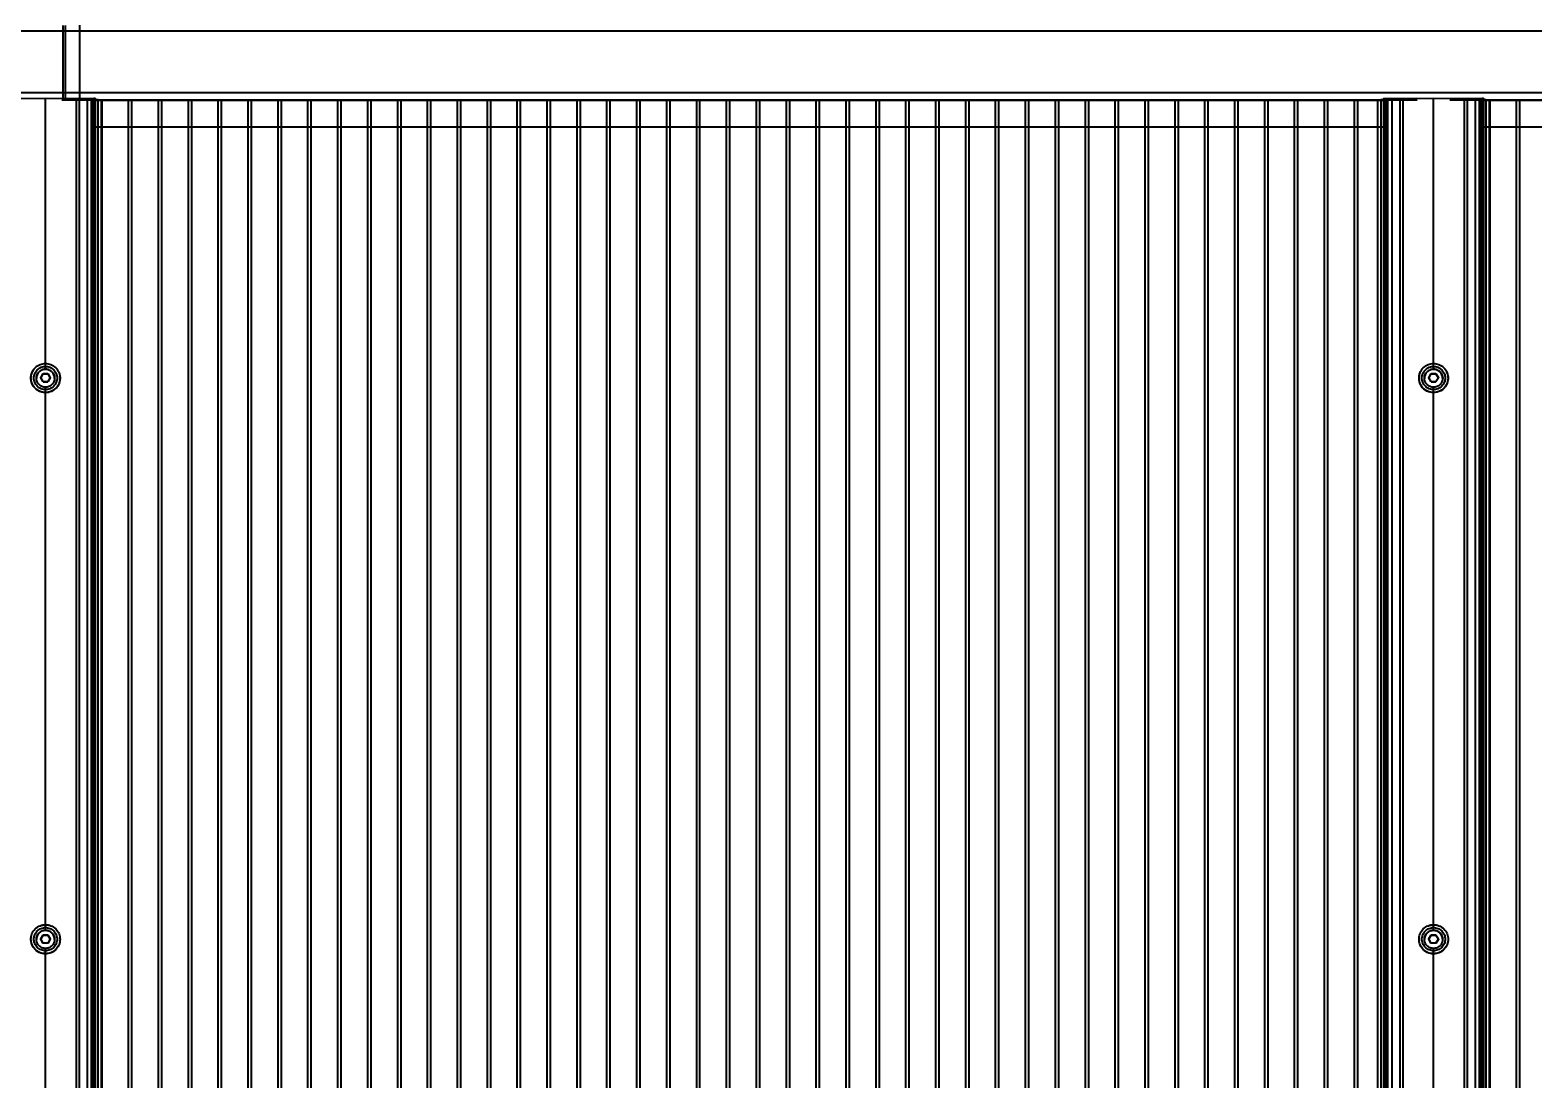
# Model space of a CAD drawing. Header units: millimetres. Extents: x 4625 to 14334, y 16216 to 31562.
# Drawn here: x 11003 to 11908, y 28118 to 28749 of the extents above; entities that cross this region are included whole.
import ezdxf

# ---------------------------------------------------------------- set-up
doc = ezdxf.new("R2010")
doc.units = ezdxf.units.MM
doc.header["$LTSCALE"] = 3
doc.layers.add('Default', color=7, linetype='Continuous')
doc.styles.get("Standard").update_dxf_attribs({"font": 'arial.ttf'})
doc.dimstyles.new('MATEUSZ', dxfattribs={"dimtxt": 35, "dimasz": 16, "dimexe": 0.18, "dimexo": 0.0625, "dimgap": 0.09, "dimtad": 0, "dimdec": 0, "dimdsep": 46, "dimtxsty": 'Standard', "dimblk": 'DOT', "dimcen": 0.09, "dimse1": 1, "dimse2": 1, "dimadec": 0, "dimazin": 0, "dimtfac": 1, "dimtdec": 0, "dimtofl": 0, "dimtmove": 0, "dimatfit": 3, "dimfxl": 1, "dimtolj": 1, "dimtzin": 0, "dimlwd": 9, "dimlwe": 9, "dimarcsym": 0})

# ---------------------------------------------------------------- blocks, each defined once
blk = doc.blocks.new('_Dot')
at = {"color": 0, "linetype": 'ByBlock', "lineweight": -2}
blk.add_line((-0.5, 0), (-1, 0), dxfattribs=at)
at = {"color": 0, "linetype": 'ByBlock', "const_width": 0.5}
blk.add_lwpolyline([(-0.25, 0, 1), (0.25, 0, 1)], format="xyb", close=True, dxfattribs=at)
blk = doc.blocks.new('*D31')
at = {"color": 0, "lineweight": 9, "transparency": 16777216}
for p, q in [((5803.89, 26303.39), (9576.19, 26303.39)), ((13713.73, 26303.39), (9941.43, 26303.39))]:
    blk.add_line(p, q, dxfattribs=at)
at = {"layer": 'Defpoints', "color": 0, "transparency": 16777216}
for p in [(5787.89, 28729.99), (13729.73, 28729.99), (13729.73, 26303.39)]:
    blk.add_point(p, dxfattribs=at)
at = {"color": 0, "lineweight": 9, "transparency": 16777216, "xscale": 16, "yscale": 16, "zscale": 16, "rotation": 180}
blk.add_blockref('_Dot', (5787.89, 26303.39), dxfattribs=at)
at = {"color": 0, "lineweight": 9, "transparency": 16777216, "xscale": 16, "yscale": 16, "zscale": 16}
blk.add_blockref('_Dot', (13729.73, 26303.39), dxfattribs=at)
at = {"color": 0, "transparency": 16777216, "insert": (9758.81, 26303.39), "char_height": 123, "attachment_point": 5}
blk.add_mtext('\\A1;7942', dxfattribs=at)

msp = doc.modelspace()

# ---------------------------------------------------------------- linework, layer by layer
at = {"layer": 'Default'}
for p, q in [((13557.31, 28748.39), (7557.31, 28748.39)), ((11023.14, 28708.07), (11023.14, 28751.92)), ((11024.41, 28751.92), (11024.41, 28708.07)), ((11032.87, 28751.99), (11032.87, 28708)), ((5960.31, 28711.59), (11960.31, 28711.59)), ((11012.47, 28545), (11012.47, 28708.1)), ((11838.31, 28706.95), (11022.31, 28706.95)), ((11030.97, 28707.82), (11030.97, 28707.47)), ((11030.97, 28707.82), (11030.97, 26888.26)), ((11032.72, 28707.54), (11032.72, 28707.82)), ((11032.72, 28707.82), (11032.72, 26888.27)), ((11034.97, 28707.54), (11037.47, 28707.64)), ((11037.47, 28707.64), (11037.47, 26888.09)), ((11037.47, 28707.64), (11039.97, 28707.54)), ((11039.97, 28707.54), (11039.97, 26887.98)), ((11818.95, 28706.79), (11040.5, 28706.79)), ((11040.72, 28707.74), (11040.72, 28707.54)), ((11040.72, 28707.74), (11040.72, 26888.19)), ((11040.72, 28707.54), (11040.72, 26887.98)), ((11041.67, 28707.9), (11041.67, 26888.34)), ((11042.36, 28707.54), (11042.36, 26887.98)), ((11042.36, 28707.54), (11043.97, 28707.4)), ((11042.47, 28707.47), (11042.47, 28707.83)), ((11042.47, 28707.83), (11042.47, 26888.27)), ((11043.97, 28707.4), (11043.97, 26887.84)), ((11043.97, 28707.4), (11045.97, 28706.95)), ((11045.97, 28706.95), (11045.97, 26887.39)), ((11046.31, 28706.81), (11046.31, 26887.25)), ((11062.31, 28706.81), (11062.31, 26887.25)), ((11064.31, 28706.81), (11064.31, 26887.25)), ((11080.31, 28706.81), (11080.31, 26887.25)), ((11082.31, 28706.81), (11082.31, 26887.25)), ((11098.31, 28706.81), (11098.31, 26887.25)), ((11100.31, 28706.81), (11100.31, 26887.25)), ((11116.31, 28706.81), (11116.31, 26887.25)), ((11118.31, 28706.81), (11118.31, 26887.25)), ((11134.31, 28706.81), (11134.31, 26887.25)), ((11136.31, 28706.81), (11136.31, 26887.25)), ((11152.31, 28706.81), (11152.31, 26887.25)), ((11154.31, 28706.81), (11154.31, 26887.25)), ((11170.31, 28706.81), (11170.31, 26887.25)), ((11172.31, 28706.81), (11172.31, 26887.25)), ((11188.31, 28706.81), (11188.31, 26887.25)), ((11190.31, 28706.81), (11190.31, 26887.25)), ((11206.31, 28706.81), (11206.31, 26887.25)), ((11208.31, 28706.81), (11208.31, 26887.25)), ((11224.31, 28706.81), (11224.31, 26887.25)), ((11226.31, 28706.81), (11226.31, 26887.25)), ((11242.31, 28706.81), (11242.31, 26887.25)), ((11244.31, 28706.81), (11244.31, 26887.25)), ((11260.31, 28706.81), (11260.31, 26887.25)), ((11262.31, 28706.81), (11262.31, 26887.25)), ((11278.31, 28706.81), (11278.31, 26887.25)), ((11280.31, 28706.81), (11280.31, 26887.25)), ((11296.31, 28706.81), (11296.31, 26887.25)), ((11298.31, 28706.81), (11298.31, 26887.25)), ((11314.31, 28706.81), (11314.31, 26887.25)), ((11316.31, 28706.81), (11316.31, 26887.25)), ((11332.31, 28706.81), (11332.31, 26887.25)), ((11334.31, 28706.81), (11334.31, 26887.25)), ((11350.31, 28706.81), (11350.31, 26887.25)), ((11352.31, 28706.81), (11352.31, 26887.25)), ((11368.31, 28706.81), (11368.31, 26887.25)), ((11370.31, 28706.81), (11370.31, 26887.25)), ((11386.31, 28706.81), (11386.31, 26887.25)), ((11388.31, 28706.81), (11388.31, 26887.25)), ((11404.31, 28706.81), (11404.31, 26887.25)), ((11406.31, 28706.81), (11406.31, 26887.25)), ((11422.31, 28706.81), (11422.31, 26887.25)), ((11424.31, 28706.81), (11424.31, 26887.25)), ((11440.31, 28706.81), (11440.31, 26887.25)), ((11442.31, 28706.81), (11442.31, 26887.25)), ((11458.31, 28706.81), (11458.31, 26887.25)), ((11460.31, 28706.81), (11460.31, 26887.25)), ((11476.31, 28706.81), (11476.31, 26887.25)), ((11478.31, 28706.81), (11478.31, 26887.25)), ((11494.31, 28706.81), (11494.31, 26887.25)), ((11496.31, 28706.81), (11496.31, 26887.25)), ((11512.31, 28706.81), (11512.31, 26887.25)), ((11514.31, 28706.81), (11514.31, 26887.25)), ((11530.31, 28706.81), (11530.31, 26887.25)), ((11532.31, 28706.81), (11532.31, 26887.25)), ((11548.31, 28706.81), (11548.31, 26887.25)), ((11550.31, 28706.81), (11550.31, 26887.25)), ((11566.31, 28706.81), (11566.31, 26887.25)), ((11568.31, 28706.81), (11568.31, 26887.25)), ((11584.31, 28706.81), (11584.31, 26887.25)), ((11586.31, 28706.81), (11586.31, 26887.25)), ((11602.31, 28706.81), (11602.31, 26887.25)), ((11604.31, 28706.81), (11604.31, 26887.25)), ((11620.31, 28706.81), (11620.31, 26887.25)), ((11622.31, 28706.81), (11622.31, 26887.25)), ((11638.31, 28706.81), (11638.31, 26887.25)), ((11640.31, 28706.81), (11640.31, 26887.25)), ((11656.31, 28706.81), (11656.31, 26887.25)), ((11658.31, 28706.81), (11658.31, 26887.25)), ((11674.31, 28706.81), (11674.31, 26887.25)), ((11676.31, 28706.81), (11676.31, 26887.25)), ((11692.31, 28706.81), (11692.31, 26887.25)), ((11694.31, 28706.81), (11694.31, 26887.25)), ((11710.31, 28706.81), (11710.31, 26887.25)), ((11712.31, 28706.81), (11712.31, 26887.25)), ((11728.31, 28706.81), (11728.31, 26887.25)), ((11730.31, 28706.81), (11730.31, 26887.25)), ((11746.31, 28706.81), (11746.31, 26887.25)), ((11748.31, 28706.81), (11748.31, 26887.25)), ((11764.31, 28706.81), (11764.31, 26887.25)), ((11766.31, 28706.81), (11766.31, 26887.25)), ((11782.31, 28706.81), (11782.31, 26887.25)), ((11784.31, 28706.81), (11784.31, 26887.25)), ((11800.31, 28706.81), (11800.31, 26887.25)), ((11802.31, 28706.81), (11802.31, 26887.25)), ((11814.64, 28706.95), (11816.64, 28707.4)), ((11814.64, 26887.39), (11814.64, 28706.95)), ((11816.64, 28707.4), (11818.26, 28707.54)), ((11816.64, 26887.84), (11816.64, 28707.4)), ((11818.14, 28707.47), (11818.14, 28707.83)), ((11818.14, 28707.83), (11818.14, 26888.27)), ((11818.26, 26887.98), (11818.26, 28707.54)), ((11818.95, 28707.9), (11818.95, 26888.34)), ((11819.89, 28707.74), (11819.89, 26888.19)), ((11819.89, 28707.74), (11819.89, 28707.54)), ((11819.89, 28707.54), (11819.89, 26887.98)), ((11820.64, 28707.54), (11823.14, 28707.64)), ((11820.64, 26887.98), (11820.64, 28707.54)), ((11823.14, 28707.64), (11825.64, 28707.54)), ((11823.14, 26888.09), (11823.14, 28707.64)), ((11827.89, 28707.54), (11827.89, 28707.82)), ((11827.89, 28707.82), (11827.89, 26888.27)), ((11829.64, 28707.82), (11829.64, 28707.47)), ((11829.64, 28707.82), (11829.64, 26888.26)), ((11848.14, 28545), (11848.14, 28708.1)), ((12673.97, 28706.95), (11857.97, 28706.95)), ((11866.64, 28707.82), (11866.64, 28707.47)), ((11866.64, 28707.82), (11866.64, 26888.26)), ((11868.39, 28707.54), (11868.39, 28707.82)), ((11868.39, 28707.82), (11868.39, 26888.27)), ((11870.64, 28707.54), (11873.14, 28707.64)), ((11873.14, 28707.64), (11875.64, 28707.54)), ((11873.14, 28707.64), (11873.14, 26888.09)), ((11875.64, 28707.54), (11875.64, 26887.98)), ((11875.89, 28707.51), (11875.89, 26887.95)), ((11960.31, 28706.79), (11876.25, 28706.79)), ((11876.39, 28707.74), (11876.39, 28707.54)), ((11876.39, 28707.74), (11876.39, 26888.19)), ((11876.39, 28707.54), (11876.39, 26887.98)), ((11877.33, 28707.9), (11877.33, 26888.34)), ((11878.03, 28707.54), (11878.03, 26887.98)), ((11878.03, 28707.54), (11879.64, 28707.4)), ((11878.14, 28707.47), (11878.14, 28707.83)), ((11878.14, 28707.83), (11878.14, 26888.27)), ((11879.64, 28707.4), (11879.64, 26887.84)), ((11879.64, 28707.4), (11881.64, 28706.95)), ((11881.64, 28706.95), (11881.64, 26887.39)), ((11881.97, 28706.81), (11881.97, 26887.25)), ((11897.97, 28706.81), (11897.97, 26887.25)), ((11899.97, 28706.81), (11899.97, 26887.25)), ((11818.95, 28690.64), (11041.67, 28690.64)), ((11960.31, 28690.64), (11877.33, 28690.64)), ((11009.59, 28539.59), (11011.03, 28542.09)), ((11011.03, 28542.09), (11013.92, 28542.09)), ((11013.92, 28542.09), (11015.36, 28539.59)), ((11845.25, 28539.59), (11846.7, 28542.09)), ((11846.7, 28542.09), (11849.58, 28542.09)), ((11849.58, 28542.09), (11851.03, 28539.59)), ((11013.92, 28537.1), (11011.03, 28537.1)), ((11012.47, 28207.07), (11012.47, 28534.02)), ((11849.58, 28537.1), (11846.7, 28537.1)), ((11848.14, 28207.07), (11848.14, 28534.02)), ((11009.59, 28201.67), (11011.03, 28204.16)), ((11011.03, 28204.16), (11013.92, 28204.16)), ((11013.92, 28204.16), (11015.36, 28201.67)), ((11845.25, 28201.67), (11846.7, 28204.16)), ((11846.7, 28204.16), (11849.58, 28204.16)), ((11849.58, 28204.16), (11851.03, 28201.67)), ((11011.03, 28199.17), (11009.59, 28201.67)), ((11012.47, 27869.15), (11012.47, 28196.1)), ((11015.36, 28201.67), (11013.92, 28199.17)), ((11846.7, 28199.17), (11845.25, 28201.67)), ((11848.14, 27869.15), (11848.14, 28196.1)), ((11851.03, 28201.67), (11849.58, 28199.17))]:
    msp.add_line(p, q, dxfattribs=at)
for points in [[(10983.28, 28707.9, 0), (11012.47, 28708.1, 0)], [(11012.47, 28708.1, 0), (11041.67, 28707.9, 0)], [(11042.47, 28707.83, 0), (11042.47, 28707.83, 0), (11042.47, 28707.83, 0), (11042.47, 28707.83, 0), (11042.47, 28707.83, 0), (11042.47, 28707.84, 0), (11042.47, 28707.84, 0), (11042.47, 28707.84, 0), (11042.47, 28707.84, 0), (11042.46, 28707.84, 0), (11042.46, 28707.84, 0), (11042.44, 28707.85, 0), (11042.38, 28707.86, 0), (11041.67, 28707.9, 0)], [(11818.14, 28707.83, 0), (11818.14, 28707.83, 0), (11818.14, 28707.83, 0), (11818.14, 28707.83, 0), (11818.14, 28707.83, 0), (11818.14, 28707.84, 0), (11818.14, 28707.84, 0), (11818.14, 28707.84, 0), (11818.15, 28707.84, 0), (11818.15, 28707.84, 0), (11818.16, 28707.84, 0), (11818.18, 28707.85, 0), (11818.24, 28707.86, 0), (11818.95, 28707.9, 0)], [(11818.95, 28707.9, 0), (11848.14, 28708.1, 0)], [(11848.14, 28708.1, 0), (11877.33, 28707.9, 0)], [(11878.14, 28707.83, 0), (11878.14, 28707.83, 0), (11878.14, 28707.83, 0), (11878.14, 28707.83, 0), (11878.14, 28707.83, 0), (11878.14, 28707.84, 0), (11878.14, 28707.84, 0), (11878.14, 28707.84, 0), (11878.14, 28707.84, 0), (11878.13, 28707.84, 0), (11878.12, 28707.84, 0), (11878.1, 28707.85, 0), (11878.04, 28707.86, 0), (11877.33, 28707.9, 0)], [(11012.47, 28530.78, 0), (11011.37, 28530.85, 0), (11010.24, 28531.07, 0), (11009.1, 28531.46, 0), (11008, 28532.01, 0), (11006.97, 28532.72, 0), (11006.05, 28533.58, 0), (11005.26, 28534.56, 0), (11004.63, 28535.63, 0), (11004.17, 28536.75, 0), (11003.88, 28537.89, 0), (11003.74, 28539.01, 0), (11003.74, 28540.1, 0), (11003.89, 28541.22, 0), (11004.2, 28542.35, 0), (11004.68, 28543.47, 0), (11005.32, 28544.54, 0)], [(11006.97, 28539.5, 0), (11007, 28540.03, 0), (11007.08, 28540.56, 0), (11007.21, 28541.09, 0), (11007.39, 28541.6, 0), (11007.63, 28542.1, 0), (11007.91, 28542.57, 0), (11008.23, 28543, 0), (11008.58, 28543.39, 0), (11008.97, 28543.74, 0), (11009.41, 28544.06, 0), (11009.87, 28544.34, 0), (11010.37, 28544.58, 0), (11010.89, 28544.76, 0), (11011.42, 28544.89, 0), (11011.95, 28544.97, 0), (11012.47, 28545, 0)], [(11017.97, 28539.36, 0), (11017.95, 28539.89, 0), (11017.87, 28540.42, 0), (11017.74, 28540.95, 0), (11017.56, 28541.46, 0), (11017.32, 28541.96, 0), (11017.04, 28542.43, 0), (11016.72, 28542.86, 0), (11016.36, 28543.25, 0), (11015.97, 28543.6, 0), (11015.54, 28543.92, 0), (11015.07, 28544.2, 0), (11014.58, 28544.44, 0), (11014.06, 28544.62, 0), (11013.53, 28544.75, 0), (11013, 28544.83, 0), (11012.47, 28544.86, 0), (11011.95, 28544.83, 0), (11011.42, 28544.75, 0), (11010.89, 28544.62, 0), (11010.37, 28544.44, 0), (11009.87, 28544.2, 0), (11009.41, 28543.92, 0), (11008.97, 28543.6, 0), (11008.58, 28543.25, 0), (11008.23, 28542.86, 0), (11007.91, 28542.43, 0), (11007.63, 28541.96, 0), (11007.39, 28541.46, 0), (11007.21, 28540.95, 0), (11007.08, 28540.42, 0), (11007, 28539.89, 0), (11006.97, 28539.36, 0)], [(11012.47, 28534.02, 0), (11011.95, 28534.05, 0), (11011.42, 28534.13, 0), (11010.89, 28534.26, 0), (11010.37, 28534.44, 0), (11009.87, 28534.67, 0), (11009.41, 28534.96, 0), (11008.97, 28535.28, 0), (11008.58, 28535.63, 0), (11008.23, 28536.01, 0), (11007.91, 28536.44, 0), (11007.63, 28536.91, 0), (11007.39, 28537.4, 0), (11007.21, 28537.92, 0), (11007.08, 28538.45, 0), (11007, 28538.98, 0), (11006.97, 28539.5, 0)], [(11009.59, 28539.77, 0), (11011.03, 28542.27, 0)], [(11011.03, 28537.28, 0), (11009.59, 28539.77, 0)], [(11011.03, 28542.27, 0), (11013.92, 28542.27, 0)], [(11013.92, 28537.28, 0), (11011.03, 28537.28, 0)], [(11012.47, 28545, 0), (11013, 28544.97, 0), (11013.53, 28544.89, 0), (11014.06, 28544.76, 0), (11014.58, 28544.58, 0), (11015.07, 28544.34, 0), (11015.54, 28544.06, 0), (11015.97, 28543.74, 0), (11016.36, 28543.39, 0), (11016.72, 28543, 0), (11017.04, 28542.57, 0), (11017.32, 28542.1, 0), (11017.56, 28541.6, 0), (11017.74, 28541.09, 0), (11017.87, 28540.56, 0), (11017.95, 28540.03, 0), (11017.97, 28539.5, 0)], [(11021.1, 28540.95, 0), (11021.21, 28540.06, 0), (11021.22, 28539.19, 0), (11021.14, 28538.31, 0), (11020.97, 28537.4, 0), (11020.69, 28536.5, 0), (11020.3, 28535.61, 0), (11019.81, 28534.75, 0), (11019.21, 28533.94, 0), (11018.53, 28533.21, 0), (11017.76, 28532.56, 0), (11016.93, 28532, 0), (11016.06, 28531.55, 0), (11015.16, 28531.2, 0), (11014.25, 28530.96, 0), (11013.35, 28530.83, 0), (11012.47, 28530.78, 0)], [(11017.97, 28539.5, 0), (11017.95, 28538.98, 0), (11017.87, 28538.45, 0), (11017.74, 28537.92, 0), (11017.56, 28537.4, 0), (11017.32, 28536.91, 0), (11017.04, 28536.44, 0), (11016.72, 28536.01, 0), (11016.36, 28535.63, 0), (11015.97, 28535.28, 0), (11015.54, 28534.96, 0), (11015.07, 28534.67, 0), (11014.58, 28534.44, 0), (11014.06, 28534.26, 0), (11013.53, 28534.13, 0), (11013, 28534.05, 0), (11012.47, 28534.02, 0)], [(11013.92, 28542.27, 0), (11015.36, 28539.77, 0)], [(11015.36, 28539.77, 0), (11013.92, 28537.28, 0)], [(11848.14, 28530.78, 0), (11847.17, 28530.84, 0), (11846.17, 28531.01, 0), (11845.16, 28531.3, 0), (11844.17, 28531.73, 0), (11843.22, 28532.29, 0), (11842.34, 28532.97, 0), (11841.56, 28533.76, 0), (11840.88, 28534.64, 0), (11840.32, 28535.59, 0), (11839.9, 28536.58, 0), (11839.61, 28537.58, 0), (11839.44, 28538.58, 0), (11839.39, 28539.55, 0), (11839.45, 28540.52, 0), (11839.63, 28541.52, 0), (11839.93, 28542.52, 0)], [(11842.64, 28539.5, 0), (11842.67, 28540.03, 0), (11842.74, 28540.56, 0), (11842.88, 28541.09, 0), (11843.06, 28541.6, 0), (11843.3, 28542.1, 0), (11843.58, 28542.57, 0), (11843.9, 28543, 0), (11844.25, 28543.39, 0), (11844.64, 28543.74, 0), (11845.07, 28544.06, 0), (11845.54, 28544.34, 0), (11846.04, 28544.58, 0), (11846.55, 28544.76, 0), (11847.08, 28544.89, 0), (11847.62, 28544.97, 0), (11848.14, 28545, 0)], [(11853.64, 28539.36, 0), (11853.61, 28539.89, 0), (11853.54, 28540.42, 0), (11853.41, 28540.95, 0), (11853.22, 28541.46, 0), (11852.99, 28541.96, 0), (11852.7, 28542.43, 0), (11852.38, 28542.86, 0), (11852.03, 28543.25, 0), (11851.64, 28543.6, 0), (11851.21, 28543.92, 0), (11850.74, 28544.2, 0), (11850.25, 28544.44, 0), (11849.73, 28544.62, 0), (11849.2, 28544.75, 0), (11848.67, 28544.83, 0), (11848.14, 28544.86, 0), (11847.62, 28544.83, 0), (11847.08, 28544.75, 0), (11846.55, 28544.62, 0), (11846.04, 28544.44, 0), (11845.54, 28544.2, 0), (11845.07, 28543.92, 0), (11844.64, 28543.6, 0), (11844.25, 28543.25, 0), (11843.9, 28542.86, 0), (11843.58, 28542.43, 0), (11843.3, 28541.96, 0), (11843.06, 28541.46, 0), (11842.88, 28540.95, 0), (11842.74, 28540.42, 0), (11842.67, 28539.89, 0), (11842.64, 28539.36, 0)], [(11848.14, 28534.02, 0), (11847.62, 28534.05, 0), (11847.08, 28534.13, 0), (11846.55, 28534.26, 0), (11846.04, 28534.44, 0), (11845.54, 28534.67, 0), (11845.07, 28534.96, 0), (11844.64, 28535.28, 0), (11844.25, 28535.63, 0), (11843.9, 28536.01, 0), (11843.58, 28536.44, 0), (11843.3, 28536.91, 0), (11843.06, 28537.4, 0), (11842.88, 28537.92, 0), (11842.74, 28538.45, 0), (11842.67, 28538.98, 0), (11842.64, 28539.5, 0)], [(11845.25, 28539.77, 0), (11846.7, 28542.27, 0)], [(11846.7, 28537.28, 0), (11845.25, 28539.77, 0)], [(11846.7, 28542.27, 0), (11849.58, 28542.27, 0)], [(11849.58, 28537.28, 0), (11846.7, 28537.28, 0)], [(11848.14, 28545, 0), (11848.67, 28544.97, 0), (11849.2, 28544.89, 0), (11849.73, 28544.76, 0), (11850.25, 28544.58, 0), (11850.74, 28544.34, 0), (11851.21, 28544.06, 0), (11851.64, 28543.74, 0), (11852.03, 28543.39, 0), (11852.38, 28543, 0), (11852.7, 28542.57, 0), (11852.99, 28542.1, 0), (11853.22, 28541.6, 0), (11853.41, 28541.09, 0), (11853.54, 28540.56, 0), (11853.61, 28540.03, 0), (11853.64, 28539.5, 0)], [(11855.76, 28543.8, 0), (11856.27, 28542.74, 0), (11856.62, 28541.66, 0), (11856.82, 28540.58, 0), (11856.89, 28539.53, 0), (11856.83, 28538.47, 0), (11856.63, 28537.39, 0), (11856.28, 28536.31, 0), (11855.78, 28535.25, 0), (11855.13, 28534.25, 0), (11854.33, 28533.34, 0), (11853.43, 28532.55, 0), (11852.43, 28531.9, 0), (11851.37, 28531.4, 0), (11850.28, 28531.05, 0), (11849.2, 28530.84, 0), (11848.14, 28530.78, 0)], [(11853.64, 28539.5, 0), (11853.61, 28538.98, 0), (11853.54, 28538.45, 0), (11853.41, 28537.92, 0), (11853.22, 28537.4, 0), (11852.99, 28536.91, 0), (11852.7, 28536.44, 0), (11852.38, 28536.01, 0), (11852.03, 28535.63, 0), (11851.64, 28535.28, 0), (11851.21, 28534.96, 0), (11850.74, 28534.67, 0), (11850.25, 28534.44, 0), (11849.73, 28534.26, 0), (11849.2, 28534.13, 0), (11848.67, 28534.05, 0), (11848.14, 28534.02, 0)], [(11849.58, 28542.27, 0), (11851.03, 28539.77, 0)], [(11851.03, 28539.77, 0), (11849.58, 28537.28, 0)], [(11012.47, 28192.86, 0), (11011.54, 28192.91, 0), (11010.58, 28193.06, 0), (11009.61, 28193.34, 0), (11008.66, 28193.73, 0), (11007.74, 28194.24, 0), (11006.88, 28194.87, 0), (11006.1, 28195.61, 0), (11005.41, 28196.43, 0), (11004.84, 28197.32, 0), (11004.38, 28198.26, 0), (11004.05, 28199.22, 0), (11003.84, 28200.18, 0), (11003.74, 28201.13, 0), (11003.74, 28202.06, 0), (11003.84, 28203, 0), (11004.06, 28203.97, 0)], [(11006.97, 28201.58, 0), (11007, 28202.1, 0), (11007.08, 28202.63, 0), (11007.21, 28203.16, 0), (11007.39, 28203.68, 0), (11007.63, 28204.17, 0), (11007.91, 28204.64, 0), (11008.23, 28205.07, 0), (11008.58, 28205.46, 0), (11008.97, 28205.81, 0), (11009.41, 28206.13, 0), (11009.87, 28206.42, 0), (11010.37, 28206.65, 0), (11010.89, 28206.84, 0), (11011.42, 28206.97, 0), (11011.95, 28207.05, 0), (11012.47, 28207.07, 0)], [(11017.97, 28201.44, 0), (11017.95, 28201.96, 0), (11017.87, 28202.49, 0), (11017.74, 28203.02, 0), (11017.56, 28203.54, 0), (11017.32, 28204.03, 0), (11017.04, 28204.5, 0), (11016.72, 28204.93, 0), (11016.36, 28205.32, 0), (11015.97, 28205.67, 0), (11015.54, 28206, 0), (11015.07, 28206.28, 0), (11014.58, 28206.51, 0), (11014.06, 28206.7, 0), (11013.53, 28206.83, 0), (11013, 28206.91, 0), (11012.47, 28206.93, 0), (11011.95, 28206.91, 0), (11011.42, 28206.83, 0), (11010.89, 28206.7, 0), (11010.37, 28206.51, 0), (11009.87, 28206.28, 0), (11009.41, 28206, 0), (11008.97, 28205.67, 0), (11008.58, 28205.32, 0), (11008.23, 28204.93, 0), (11007.91, 28204.5, 0), (11007.63, 28204.03, 0), (11007.39, 28203.54, 0), (11007.21, 28203.02, 0), (11007.08, 28202.49, 0), (11007, 28201.96, 0), (11006.97, 28201.44, 0)], [(11009.42, 28209.76, 0), (11010.25, 28210.03, 0), (11011.09, 28210.2, 0), (11011.91, 28210.3, 0), (11012.71, 28210.31, 0), (11013.53, 28210.25, 0), (11014.36, 28210.11, 0), (11015.19, 28209.88, 0), (11016.02, 28209.56, 0)], [(11009.59, 28201.85, 0), (11011.03, 28204.34, 0)], [(11011.03, 28204.34, 0), (11013.92, 28204.34, 0)], [(11012.47, 28207.07, 0), (11013, 28207.05, 0), (11013.53, 28206.97, 0), (11014.06, 28206.84, 0), (11014.58, 28206.65, 0), (11015.07, 28206.42, 0), (11015.54, 28206.13, 0), (11015.97, 28205.81, 0), (11016.36, 28205.46, 0), (11016.72, 28205.07, 0), (11017.04, 28204.64, 0), (11017.32, 28204.17, 0), (11017.56, 28203.68, 0), (11017.74, 28203.16, 0), (11017.87, 28202.63, 0), (11017.95, 28202.1, 0), (11017.97, 28201.58, 0)], [(11013.92, 28204.34, 0), (11015.36, 28201.85, 0)], [(11848.14, 28192.86, 0), (11847.2, 28192.91, 0), (11846.24, 28193.06, 0), (11845.27, 28193.34, 0), (11844.32, 28193.73, 0), (11843.4, 28194.25, 0), (11842.54, 28194.88, 0), (11841.75, 28195.62, 0), (11841.07, 28196.44, 0), (11840.5, 28197.33, 0), (11840.04, 28198.27, 0), (11839.71, 28199.24, 0), (11839.5, 28200.2, 0), (11839.4, 28201.15, 0), (11839.4, 28202.08, 0), (11839.51, 28203.03, 0), (11839.73, 28203.99, 0)], [(11842.64, 28201.58, 0), (11842.67, 28202.1, 0), (11842.74, 28202.63, 0), (11842.88, 28203.16, 0), (11843.06, 28203.68, 0), (11843.3, 28204.17, 0), (11843.58, 28204.64, 0), (11843.9, 28205.07, 0), (11844.25, 28205.46, 0), (11844.64, 28205.81, 0), (11845.07, 28206.13, 0), (11845.54, 28206.42, 0), (11846.04, 28206.65, 0), (11846.55, 28206.84, 0), (11847.08, 28206.97, 0), (11847.62, 28207.05, 0), (11848.14, 28207.07, 0)], [(11853.64, 28201.44, 0), (11853.61, 28201.96, 0), (11853.54, 28202.49, 0), (11853.41, 28203.02, 0), (11853.22, 28203.54, 0), (11852.99, 28204.03, 0), (11852.7, 28204.5, 0), (11852.38, 28204.93, 0), (11852.03, 28205.32, 0), (11851.64, 28205.67, 0), (11851.21, 28206, 0), (11850.74, 28206.28, 0), (11850.25, 28206.51, 0), (11849.73, 28206.7, 0), (11849.2, 28206.83, 0), (11848.67, 28206.91, 0), (11848.14, 28206.93, 0), (11847.62, 28206.91, 0), (11847.08, 28206.83, 0), (11846.55, 28206.7, 0), (11846.04, 28206.51, 0), (11845.54, 28206.28, 0), (11845.07, 28206, 0), (11844.64, 28205.67, 0), (11844.25, 28205.32, 0), (11843.9, 28204.93, 0), (11843.58, 28204.5, 0), (11843.3, 28204.03, 0), (11843.06, 28203.54, 0), (11842.88, 28203.02, 0), (11842.74, 28202.49, 0), (11842.67, 28201.96, 0), (11842.64, 28201.44, 0)], [(11845.14, 28209.78, 0), (11845.97, 28210.04, 0), (11846.81, 28210.21, 0), (11847.63, 28210.3, 0), (11848.44, 28210.31, 0), (11849.25, 28210.24, 0), (11850.09, 28210.09, 0), (11850.93, 28209.86, 0), (11851.76, 28209.53, 0)], [(11845.25, 28201.85, 0), (11846.7, 28204.34, 0)], [(11846.7, 28204.34, 0), (11849.58, 28204.34, 0)], [(11848.14, 28207.07, 0), (11848.67, 28207.05, 0), (11849.2, 28206.97, 0), (11849.73, 28206.84, 0), (11850.25, 28206.65, 0), (11850.74, 28206.42, 0), (11851.21, 28206.13, 0), (11851.64, 28205.81, 0), (11852.03, 28205.46, 0), (11852.38, 28205.07, 0), (11852.7, 28204.64, 0), (11852.99, 28204.17, 0), (11853.22, 28203.68, 0), (11853.41, 28203.16, 0), (11853.54, 28202.63, 0), (11853.61, 28202.1, 0), (11853.64, 28201.58, 0)], [(11849.58, 28204.34, 0), (11851.03, 28201.85, 0)], [(11012.47, 28196.1, 0), (11011.95, 28196.12, 0), (11011.42, 28196.2, 0), (11010.89, 28196.33, 0), (11010.37, 28196.51, 0), (11009.87, 28196.75, 0), (11009.41, 28197.03, 0), (11008.97, 28197.35, 0), (11008.58, 28197.7, 0), (11008.23, 28198.09, 0), (11007.91, 28198.52, 0), (11007.63, 28198.99, 0), (11007.39, 28199.48, 0), (11007.21, 28200, 0), (11007.08, 28200.52, 0), (11007, 28201.05, 0), (11006.97, 28201.58, 0)], [(11011.03, 28199.35, 0), (11009.59, 28201.85, 0)], [(11013.92, 28199.35, 0), (11011.03, 28199.35, 0)], [(11021.19, 28202.32, 0), (11021.22, 28201.5, 0), (11021.17, 28200.66, 0), (11021.04, 28199.81, 0), (11020.81, 28198.95, 0), (11020.49, 28198.09, 0), (11020.07, 28197.26, 0), (11019.56, 28196.46, 0), (11018.96, 28195.72, 0), (11018.27, 28195.05, 0), (11017.52, 28194.46, 0), (11016.72, 28193.95, 0), (11015.88, 28193.55, 0), (11015.03, 28193.24, 0), (11014.16, 28193.02, 0), (11013.31, 28192.9, 0), (11012.47, 28192.86, 0)], [(11017.97, 28201.58, 0), (11017.95, 28201.05, 0), (11017.87, 28200.52, 0), (11017.74, 28200, 0), (11017.56, 28199.48, 0), (11017.32, 28198.99, 0), (11017.04, 28198.52, 0), (11016.72, 28198.09, 0), (11016.36, 28197.7, 0), (11015.97, 28197.35, 0), (11015.54, 28197.03, 0), (11015.07, 28196.75, 0), (11014.58, 28196.51, 0), (11014.06, 28196.33, 0), (11013.53, 28196.2, 0), (11013, 28196.12, 0), (11012.47, 28196.1, 0)], [(11015.36, 28201.85, 0), (11013.92, 28199.35, 0)], [(11848.14, 28196.1, 0), (11847.62, 28196.12, 0), (11847.08, 28196.2, 0), (11846.55, 28196.33, 0), (11846.04, 28196.51, 0), (11845.54, 28196.75, 0), (11845.07, 28197.03, 0), (11844.64, 28197.35, 0), (11844.25, 28197.7, 0), (11843.9, 28198.09, 0), (11843.58, 28198.52, 0), (11843.3, 28198.99, 0), (11843.06, 28199.48, 0), (11842.88, 28200, 0), (11842.74, 28200.52, 0), (11842.67, 28201.05, 0), (11842.64, 28201.58, 0)], [(11846.7, 28199.35, 0), (11845.25, 28201.85, 0)], [(11849.58, 28199.35, 0), (11846.7, 28199.35, 0)], [(11856.86, 28202.32, 0), (11856.89, 28201.49, 0), (11856.84, 28200.66, 0), (11856.71, 28199.8, 0), (11856.48, 28198.94, 0), (11856.16, 28198.09, 0), (11855.74, 28197.25, 0), (11855.22, 28196.46, 0), (11854.62, 28195.72, 0), (11853.94, 28195.05, 0), (11853.19, 28194.46, 0), (11852.39, 28193.95, 0), (11851.55, 28193.55, 0), (11850.69, 28193.24, 0), (11849.83, 28193.02, 0), (11848.97, 28192.9, 0), (11848.14, 28192.86, 0)], [(11853.64, 28201.58, 0), (11853.61, 28201.05, 0), (11853.54, 28200.52, 0), (11853.41, 28200, 0), (11853.22, 28199.48, 0), (11852.99, 28198.99, 0), (11852.7, 28198.52, 0), (11852.38, 28198.09, 0), (11852.03, 28197.7, 0), (11851.64, 28197.35, 0), (11851.21, 28197.03, 0), (11850.74, 28196.75, 0), (11850.25, 28196.51, 0), (11849.73, 28196.33, 0), (11849.2, 28196.2, 0), (11848.67, 28196.12, 0), (11848.14, 28196.1, 0)], [(11851.03, 28201.85, 0), (11849.58, 28199.35, 0)]]:
    msp.add_polyline3d(points, dxfattribs=at)
for points in [[(11012.47, 28530.86, 0), (11011.69, 28530.9, 0), (11010.88, 28531.01, 0), (11010.07, 28531.2, 0), (11009.25, 28531.48, 0), (11008.46, 28531.84, 0), (11007.69, 28532.29, 0), (11006.96, 28532.82, 0), (11006.29, 28533.42, 0), (11005.68, 28534.09, 0), (11005.15, 28534.82, 0), (11004.7, 28535.58, 0), (11004.34, 28536.38, 0), (11004.06, 28537.19, 0), (11003.87, 28538.01, 0), (11003.76, 28538.81, 0), (11003.72, 28539.59, 0), (11003.76, 28540.38, 0), (11003.87, 28541.18, 0), (11004.06, 28542, 0), (11004.34, 28542.81, 0), (11004.7, 28543.6, 0), (11005.15, 28544.37, 0), (11005.68, 28545.1, 0), (11006.29, 28545.77, 0), (11006.96, 28546.37, 0), (11007.69, 28546.9, 0), (11008.46, 28547.35, 0), (11009.25, 28547.71, 0), (11010.07, 28547.99, 0), (11010.88, 28548.18, 0), (11011.69, 28548.29, 0), (11012.47, 28548.32, 0), (11013.26, 28548.29, 0), (11014.07, 28548.18, 0), (11014.88, 28547.99, 0), (11015.69, 28547.71, 0), (11016.49, 28547.35, 0), (11017.26, 28546.9, 0), (11017.99, 28546.37, 0), (11018.66, 28545.77, 0), (11019.27, 28545.1, 0), (11019.8, 28544.37, 0), (11020.25, 28543.6, 0), (11020.61, 28542.81, 0), (11020.89, 28542, 0), (11021.08, 28541.18, 0), (11021.19, 28540.38, 0), (11021.22, 28539.59, 0), (11021.19, 28538.81, 0), (11021.08, 28538.01, 0), (11020.89, 28537.19, 0), (11020.61, 28536.38, 0), (11020.25, 28535.58, 0), (11019.8, 28534.82, 0), (11019.27, 28534.09, 0), (11018.66, 28533.42, 0), (11017.99, 28532.82, 0), (11017.26, 28532.29, 0), (11016.49, 28531.84, 0), (11015.69, 28531.48, 0), (11014.88, 28531.2, 0), (11014.07, 28531.01, 0), (11013.26, 28530.9, 0)], [(11012.47, 28532.61, 0), (11011.84, 28532.64, 0), (11011.2, 28532.73, 0), (11010.55, 28532.88, 0), (11009.9, 28533.1, 0), (11009.26, 28533.39, 0), (11008.64, 28533.75, 0), (11008.06, 28534.17, 0), (11007.52, 28534.66, 0), (11007.04, 28535.19, 0), (11006.61, 28535.77, 0), (11006.26, 28536.39, 0), (11005.97, 28537.02, 0), (11005.74, 28537.67, 0), (11005.59, 28538.32, 0), (11005.5, 28538.97, 0), (11005.47, 28539.59, 0), (11005.5, 28540.22, 0), (11005.59, 28540.86, 0), (11005.74, 28541.51, 0), (11005.97, 28542.16, 0), (11006.26, 28542.8, 0), (11006.61, 28543.41, 0), (11007.04, 28543.99, 0), (11007.52, 28544.53, 0), (11008.06, 28545.01, 0), (11008.64, 28545.44, 0), (11009.26, 28545.8, 0), (11009.9, 28546.09, 0), (11010.55, 28546.31, 0), (11011.2, 28546.46, 0), (11011.84, 28546.55, 0), (11012.47, 28546.58, 0), (11013.1, 28546.55, 0), (11013.75, 28546.46, 0), (11014.4, 28546.31, 0), (11015.05, 28546.09, 0), (11015.69, 28545.8, 0), (11016.3, 28545.44, 0), (11016.89, 28545.01, 0), (11017.42, 28544.53, 0), (11017.91, 28543.99, 0), (11018.33, 28543.41, 0), (11018.69, 28542.8, 0), (11018.98, 28542.16, 0), (11019.2, 28541.51, 0), (11019.36, 28540.86, 0), (11019.45, 28540.22, 0), (11019.47, 28539.59, 0), (11019.45, 28538.97, 0), (11019.36, 28538.32, 0), (11019.2, 28537.67, 0), (11018.98, 28537.02, 0), (11018.69, 28536.39, 0), (11018.33, 28535.77, 0), (11017.91, 28535.19, 0), (11017.42, 28534.66, 0), (11016.89, 28534.17, 0), (11016.3, 28533.75, 0), (11015.69, 28533.39, 0), (11015.05, 28533.1, 0), (11014.4, 28532.88, 0), (11013.75, 28532.73, 0), (11013.1, 28532.64, 0)], [(11848.14, 28530.86, 0), (11847.35, 28530.9, 0), (11846.55, 28531.01, 0), (11845.73, 28531.2, 0), (11844.92, 28531.48, 0), (11844.12, 28531.84, 0), (11843.35, 28532.29, 0), (11842.63, 28532.82, 0), (11841.95, 28533.42, 0), (11841.35, 28534.09, 0), (11840.82, 28534.82, 0), (11840.37, 28535.58, 0), (11840, 28536.38, 0), (11839.73, 28537.19, 0), (11839.54, 28538.01, 0), (11839.43, 28538.81, 0), (11839.39, 28539.59, 0), (11839.43, 28540.38, 0), (11839.54, 28541.18, 0), (11839.73, 28542, 0), (11840, 28542.81, 0), (11840.37, 28543.6, 0), (11840.82, 28544.37, 0), (11841.35, 28545.1, 0), (11841.95, 28545.77, 0), (11842.63, 28546.37, 0), (11843.35, 28546.9, 0), (11844.12, 28547.35, 0), (11844.92, 28547.71, 0), (11845.73, 28547.99, 0), (11846.55, 28548.18, 0), (11847.35, 28548.29, 0), (11848.14, 28548.32, 0), (11848.93, 28548.29, 0), (11849.73, 28548.18, 0), (11850.55, 28547.99, 0), (11851.36, 28547.71, 0), (11852.16, 28547.35, 0), (11852.93, 28546.9, 0), (11853.66, 28546.37, 0), (11854.33, 28545.77, 0), (11854.93, 28545.1, 0), (11855.46, 28544.37, 0), (11855.91, 28543.6, 0), (11856.28, 28542.81, 0), (11856.55, 28542, 0), (11856.74, 28541.18, 0), (11856.86, 28540.38, 0), (11856.89, 28539.59, 0), (11856.86, 28538.81, 0), (11856.74, 28538.01, 0), (11856.55, 28537.19, 0), (11856.28, 28536.38, 0), (11855.91, 28535.58, 0), (11855.46, 28534.82, 0), (11854.93, 28534.09, 0), (11854.33, 28533.42, 0), (11853.66, 28532.82, 0), (11852.93, 28532.29, 0), (11852.16, 28531.84, 0), (11851.36, 28531.48, 0), (11850.55, 28531.2, 0), (11849.73, 28531.01, 0), (11848.93, 28530.9, 0)], [(11848.14, 28532.61, 0), (11847.51, 28532.64, 0), (11846.87, 28532.73, 0), (11846.21, 28532.88, 0), (11845.56, 28533.1, 0), (11844.93, 28533.39, 0), (11844.31, 28533.75, 0), (11843.73, 28534.17, 0), (11843.19, 28534.66, 0), (11842.71, 28535.19, 0), (11842.28, 28535.77, 0), (11841.92, 28536.39, 0), (11841.63, 28537.02, 0), (11841.41, 28537.67, 0), (11841.26, 28538.32, 0), (11841.17, 28538.97, 0), (11841.14, 28539.59, 0), (11841.17, 28540.22, 0), (11841.26, 28540.86, 0), (11841.41, 28541.51, 0), (11841.63, 28542.16, 0), (11841.92, 28542.8, 0), (11842.28, 28543.41, 0), (11842.71, 28543.99, 0), (11843.19, 28544.53, 0), (11843.73, 28545.01, 0), (11844.31, 28545.44, 0), (11844.93, 28545.8, 0), (11845.56, 28546.09, 0), (11846.21, 28546.31, 0), (11846.87, 28546.46, 0), (11847.51, 28546.55, 0), (11848.14, 28546.58, 0), (11848.77, 28546.55, 0), (11849.41, 28546.46, 0), (11850.07, 28546.31, 0), (11850.72, 28546.09, 0), (11851.36, 28545.8, 0), (11851.97, 28545.44, 0), (11852.55, 28545.01, 0), (11853.09, 28544.53, 0), (11853.58, 28543.99, 0), (11854, 28543.41, 0), (11854.36, 28542.8, 0), (11854.65, 28542.16, 0), (11854.87, 28541.51, 0), (11855.02, 28540.86, 0), (11855.11, 28540.22, 0), (11855.14, 28539.59, 0), (11855.11, 28538.97, 0), (11855.02, 28538.32, 0), (11854.87, 28537.67, 0), (11854.65, 28537.02, 0), (11854.36, 28536.39, 0), (11854, 28535.77, 0), (11853.58, 28535.19, 0), (11853.09, 28534.66, 0), (11852.55, 28534.17, 0), (11851.97, 28533.75, 0), (11851.36, 28533.39, 0), (11850.72, 28533.1, 0), (11850.07, 28532.88, 0), (11849.41, 28532.73, 0), (11848.77, 28532.64, 0)], [(11012.47, 28192.94, 0), (11011.69, 28192.98, 0), (11010.88, 28193.09, 0), (11010.07, 28193.28, 0), (11009.25, 28193.55, 0), (11008.46, 28193.92, 0), (11007.69, 28194.36, 0), (11006.96, 28194.89, 0), (11006.29, 28195.5, 0), (11005.68, 28196.17, 0), (11005.15, 28196.89, 0), (11004.7, 28197.66, 0), (11004.34, 28198.46, 0), (11004.06, 28199.27, 0), (11003.87, 28200.08, 0), (11003.76, 28200.88, 0), (11003.72, 28201.67, 0), (11003.76, 28202.45, 0), (11003.87, 28203.26, 0), (11004.06, 28204.07, 0), (11004.34, 28204.88, 0), (11004.7, 28205.68, 0), (11005.15, 28206.45, 0), (11005.68, 28207.17, 0), (11006.29, 28207.84, 0), (11006.96, 28208.45, 0), (11007.69, 28208.97, 0), (11008.46, 28209.42, 0), (11009.25, 28209.78, 0), (11010.07, 28210.06, 0), (11010.88, 28210.25, 0), (11011.69, 28210.36, 0), (11012.47, 28210.4, 0), (11013.26, 28210.36, 0), (11014.07, 28210.25, 0), (11014.88, 28210.06, 0), (11015.69, 28209.78, 0), (11016.49, 28209.42, 0), (11017.26, 28208.97, 0), (11017.99, 28208.45, 0), (11018.66, 28207.84, 0), (11019.27, 28207.17, 0), (11019.8, 28206.45, 0), (11020.25, 28205.68, 0), (11020.61, 28204.88, 0), (11020.89, 28204.07, 0), (11021.08, 28203.26, 0), (11021.19, 28202.45, 0), (11021.22, 28201.67, 0), (11021.19, 28200.88, 0), (11021.08, 28200.08, 0), (11020.89, 28199.27, 0), (11020.61, 28198.46, 0), (11020.25, 28197.66, 0), (11019.8, 28196.89, 0), (11019.27, 28196.17, 0), (11018.66, 28195.5, 0), (11017.99, 28194.89, 0), (11017.26, 28194.36, 0), (11016.49, 28193.92, 0), (11015.69, 28193.55, 0), (11014.88, 28193.28, 0), (11014.07, 28193.09, 0), (11013.26, 28192.98, 0)], [(11012.47, 28194.69, 0), (11011.84, 28194.71, 0), (11011.2, 28194.8, 0), (11010.55, 28194.96, 0), (11009.9, 28195.18, 0), (11009.26, 28195.47, 0), (11008.64, 28195.82, 0), (11008.06, 28196.25, 0), (11007.52, 28196.73, 0), (11007.04, 28197.27, 0), (11006.61, 28197.85, 0), (11006.26, 28198.46, 0), (11005.97, 28199.1, 0), (11005.74, 28199.75, 0), (11005.59, 28200.4, 0), (11005.5, 28201.04, 0), (11005.47, 28201.67, 0), (11005.5, 28202.3, 0), (11005.59, 28202.94, 0), (11005.74, 28203.59, 0), (11005.97, 28204.24, 0), (11006.26, 28204.88, 0), (11006.61, 28205.49, 0), (11007.04, 28206.07, 0), (11007.52, 28206.61, 0), (11008.06, 28207.09, 0), (11008.64, 28207.51, 0), (11009.26, 28207.87, 0), (11009.9, 28208.16, 0), (11010.55, 28208.38, 0), (11011.2, 28208.54, 0), (11011.84, 28208.62, 0), (11012.47, 28208.65, 0), (11013.1, 28208.62, 0), (11013.75, 28208.54, 0), (11014.4, 28208.38, 0), (11015.05, 28208.16, 0), (11015.69, 28207.87, 0), (11016.3, 28207.51, 0), (11016.89, 28207.09, 0), (11017.42, 28206.61, 0), (11017.91, 28206.07, 0), (11018.33, 28205.49, 0), (11018.69, 28204.88, 0), (11018.98, 28204.24, 0), (11019.2, 28203.59, 0), (11019.36, 28202.94, 0), (11019.45, 28202.3, 0), (11019.47, 28201.67, 0), (11019.45, 28201.04, 0), (11019.36, 28200.4, 0), (11019.2, 28199.75, 0), (11018.98, 28199.1, 0), (11018.69, 28198.46, 0), (11018.33, 28197.85, 0), (11017.91, 28197.27, 0), (11017.42, 28196.73, 0), (11016.89, 28196.25, 0), (11016.3, 28195.82, 0), (11015.69, 28195.47, 0), (11015.05, 28195.18, 0), (11014.4, 28194.96, 0), (11013.75, 28194.8, 0), (11013.1, 28194.71, 0)], [(11848.14, 28192.94, 0), (11847.35, 28192.98, 0), (11846.55, 28193.09, 0), (11845.73, 28193.28, 0), (11844.92, 28193.55, 0), (11844.12, 28193.92, 0), (11843.35, 28194.36, 0), (11842.63, 28194.89, 0), (11841.95, 28195.5, 0), (11841.35, 28196.17, 0), (11840.82, 28196.89, 0), (11840.37, 28197.66, 0), (11840, 28198.46, 0), (11839.73, 28199.27, 0), (11839.54, 28200.08, 0), (11839.43, 28200.88, 0), (11839.39, 28201.67, 0), (11839.43, 28202.45, 0), (11839.54, 28203.26, 0), (11839.73, 28204.07, 0), (11840, 28204.88, 0), (11840.37, 28205.68, 0), (11840.82, 28206.45, 0), (11841.35, 28207.17, 0), (11841.95, 28207.84, 0), (11842.63, 28208.45, 0), (11843.35, 28208.97, 0), (11844.12, 28209.42, 0), (11844.92, 28209.78, 0), (11845.73, 28210.06, 0), (11846.55, 28210.25, 0), (11847.35, 28210.36, 0), (11848.14, 28210.4, 0), (11848.93, 28210.36, 0), (11849.73, 28210.25, 0), (11850.55, 28210.06, 0), (11851.36, 28209.78, 0), (11852.16, 28209.42, 0), (11852.93, 28208.97, 0), (11853.66, 28208.45, 0), (11854.33, 28207.84, 0), (11854.93, 28207.17, 0), (11855.46, 28206.45, 0), (11855.91, 28205.68, 0), (11856.28, 28204.88, 0), (11856.55, 28204.07, 0), (11856.74, 28203.26, 0), (11856.86, 28202.45, 0), (11856.89, 28201.67, 0), (11856.86, 28200.88, 0), (11856.74, 28200.08, 0), (11856.55, 28199.27, 0), (11856.28, 28198.46, 0), (11855.91, 28197.66, 0), (11855.46, 28196.89, 0), (11854.93, 28196.17, 0), (11854.33, 28195.5, 0), (11853.66, 28194.89, 0), (11852.93, 28194.36, 0), (11852.16, 28193.92, 0), (11851.36, 28193.55, 0), (11850.55, 28193.28, 0), (11849.73, 28193.09, 0), (11848.93, 28192.98, 0)], [(11848.14, 28194.69, 0), (11847.51, 28194.71, 0), (11846.87, 28194.8, 0), (11846.21, 28194.96, 0), (11845.56, 28195.18, 0), (11844.93, 28195.47, 0), (11844.31, 28195.82, 0), (11843.73, 28196.25, 0), (11843.19, 28196.73, 0), (11842.71, 28197.27, 0), (11842.28, 28197.85, 0), (11841.92, 28198.46, 0), (11841.63, 28199.1, 0), (11841.41, 28199.75, 0), (11841.26, 28200.4, 0), (11841.17, 28201.04, 0), (11841.14, 28201.67, 0), (11841.17, 28202.3, 0), (11841.26, 28202.94, 0), (11841.41, 28203.59, 0), (11841.63, 28204.24, 0), (11841.92, 28204.88, 0), (11842.28, 28205.49, 0), (11842.71, 28206.07, 0), (11843.19, 28206.61, 0), (11843.73, 28207.09, 0), (11844.31, 28207.51, 0), (11844.93, 28207.87, 0), (11845.56, 28208.16, 0), (11846.21, 28208.38, 0), (11846.87, 28208.54, 0), (11847.51, 28208.62, 0), (11848.14, 28208.65, 0), (11848.77, 28208.62, 0), (11849.41, 28208.54, 0), (11850.07, 28208.38, 0), (11850.72, 28208.16, 0), (11851.36, 28207.87, 0), (11851.97, 28207.51, 0), (11852.55, 28207.09, 0), (11853.09, 28206.61, 0), (11853.58, 28206.07, 0), (11854, 28205.49, 0), (11854.36, 28204.88, 0), (11854.65, 28204.24, 0), (11854.87, 28203.59, 0), (11855.02, 28202.94, 0), (11855.11, 28202.3, 0), (11855.14, 28201.67, 0), (11855.11, 28201.04, 0), (11855.02, 28200.4, 0), (11854.87, 28199.75, 0), (11854.65, 28199.1, 0), (11854.36, 28198.46, 0), (11854, 28197.85, 0), (11853.58, 28197.27, 0), (11853.09, 28196.73, 0), (11852.55, 28196.25, 0), (11851.97, 28195.82, 0), (11851.36, 28195.47, 0), (11850.72, 28195.18, 0), (11850.07, 28194.96, 0), (11849.41, 28194.8, 0), (11848.77, 28194.71, 0)]]:
    msp.add_polyline3d(points, close=True, dxfattribs=at)

# ---------------------------------------------------------------- dimensions: what is measured, and where the dimension line sits
dim = msp.add_linear_dim(base=(13729.73, 26303.39), p1=(5787.89, 28729.99), p2=(13729.73, 28729.99), dimstyle='MATEUSZ', override={"dimtxt": 123})
dim.commit()
dim.dimension.update_dxf_attribs({"geometry": '*D31', "text_midpoint": (9758.81, 26303.39)})

doc.saveas('drawing.dxf')
